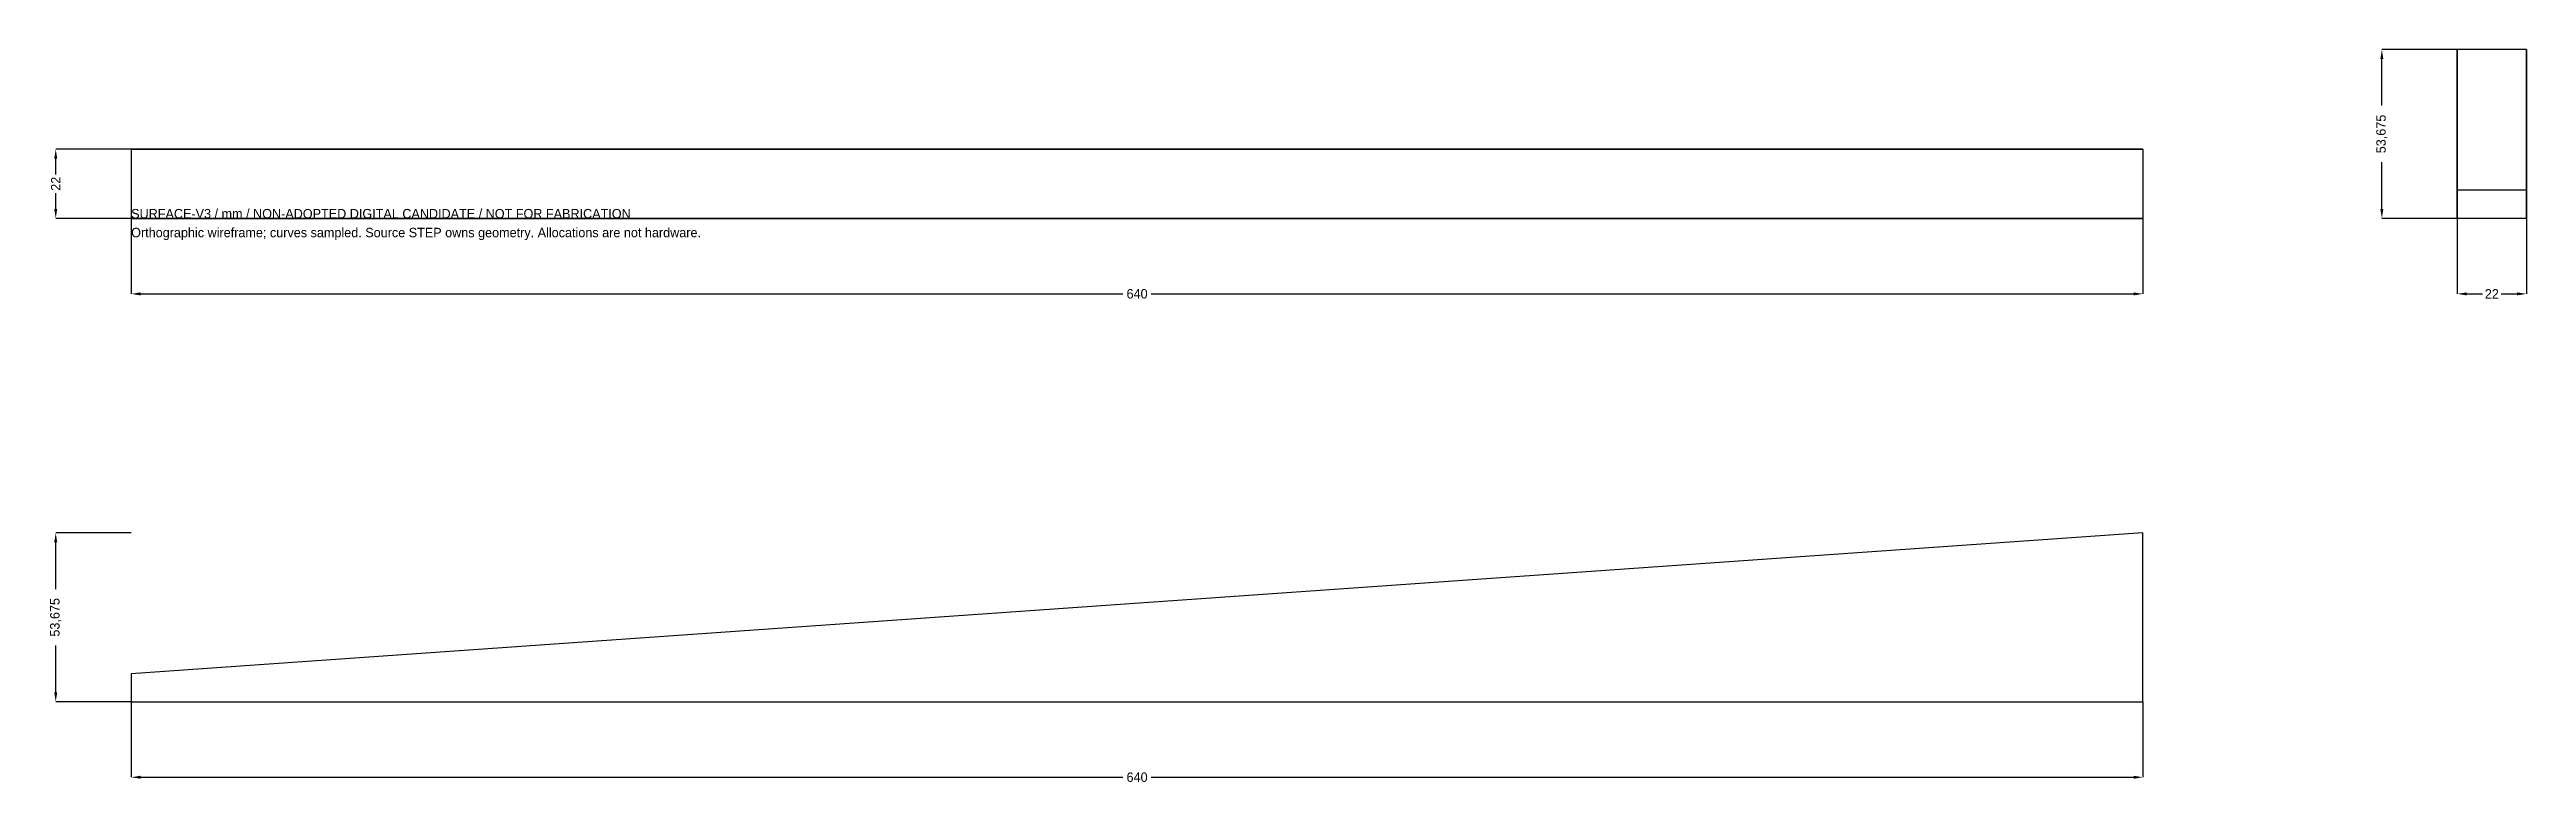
# Model space of a CAD drawing. Header units: millimetres. Extents: x -26 to 762, y -180 to 54.
import ezdxf

# ---------------------------------------------------------------- set-up
doc = ezdxf.new("R2010")
doc.units = ezdxf.units.MM
for name, color, linetype in [('DIMENSIONS', 7, 'Continuous'), ('NOTES', 7, 'Continuous'), ('XY', 7, 'Continuous'), ('XZ', 7, 'Continuous'), ('YZ', 7, 'Continuous')]:
    doc.layers.add(name, color=color, linetype=linetype)
doc.dimstyles.get("Standard").update_dxf_attribs({"dimtxt": 2.5, "dimasz": 2.5, "dimexe": 1.25, "dimexo": 0.625, "dimtad": 1, "dimcen": 2.5, "dimazin": 3, "dimtfac": 1, "dimtmove": 0, "dimatfit": 3})

# ---------------------------------------------------------------- blocks, each defined once
blk = doc.blocks.new('_CLOSEDFILLED')
at = {"color": 0, "linetype": 'BYBLOCK'}
blk.add_solid([(-1, 0.16), (0, 0), (-1, -0.16)], dxfattribs=at)
blk = doc.blocks.new('*D1')
for p, q in [((0, 0), (0, -24)), ((640, 0), (640, -24)), ((3, -24), (315.5, -24)), ((324.5, -24), (637, -24))]:
    blk.add_line(p, q)
at = {"layer": 'Defpoints'}
for p in [(0, 0), (640, 0), (0, -24)]:
    blk.add_point(p, dxfattribs=at)
at = {"layer": 'DIMENSIONS', "xscale": 3, "yscale": 3, "rotation": 180}
blk.add_blockref('_CLOSEDFILLED', (0, -24), dxfattribs=at)
at = {"layer": 'DIMENSIONS', "xscale": 3, "yscale": 3}
blk.add_blockref('_CLOSEDFILLED', (640, -24), dxfattribs=at)
at = {"layer": 'DIMENSIONS', "insert": (320, -24), "char_height": 3, "attachment_point": 5}
blk.add_mtext('640', dxfattribs=at)
blk = doc.blocks.new('*D2')
for p, q in [((0, 22), (-24, 22)), ((-24, 14), (-24, 19)), ((-24, 3), (-24, 8)), ((0, 0), (-24, 0))]:
    blk.add_line(p, q)
at = {"layer": 'Defpoints'}
for p in [(0, 22), (-24, 0), (0, 0)]:
    blk.add_point(p, dxfattribs=at)
at = {"layer": 'DIMENSIONS', "xscale": 3, "yscale": 3}
for p, rotation in [((-24, 22), 90), ((-24, 0), 270)]:
    blk.add_blockref('_CLOSEDFILLED', p, dxfattribs=dict(at, rotation=rotation))
at = {"layer": 'DIMENSIONS', "insert": (-24, 11), "char_height": 3, "attachment_point": 5, "rotation": 90}
blk.add_mtext('22', dxfattribs=at)
blk = doc.blocks.new('*D3')
for p, q in [((0, -153.68), (0, -177.68)), ((640, -153.68), (640, -177.68)), ((3, -177.68), (315.5, -177.68)), ((324.5, -177.68), (637, -177.68))]:
    blk.add_line(p, q)
at = {"layer": 'Defpoints'}
for p in [(0, -153.68), (640, -153.68), (0, -177.68)]:
    blk.add_point(p, dxfattribs=at)
at = {"layer": 'DIMENSIONS', "xscale": 3, "yscale": 3, "rotation": 180}
blk.add_blockref('_CLOSEDFILLED', (0, -177.68), dxfattribs=at)
at = {"layer": 'DIMENSIONS', "xscale": 3, "yscale": 3}
blk.add_blockref('_CLOSEDFILLED', (640, -177.68), dxfattribs=at)
at = {"layer": 'DIMENSIONS', "insert": (320, -177.68), "char_height": 3, "attachment_point": 5}
blk.add_mtext('640', dxfattribs=at)
blk = doc.blocks.new('*D4')
for p, q in [((0, -100), (-24, -100)), ((-24, -117.84), (-24, -103)), ((-24, -150.68), (-24, -135.84)), ((0, -153.68), (-24, -153.68))]:
    blk.add_line(p, q)
at = {"layer": 'Defpoints'}
for p in [(0, -100), (-24, -153.68), (0, -153.68)]:
    blk.add_point(p, dxfattribs=at)
at = {"layer": 'DIMENSIONS', "xscale": 3, "yscale": 3}
for p, rotation in [((-24, -100), 90), ((-24, -153.68), 270)]:
    blk.add_blockref('_CLOSEDFILLED', p, dxfattribs=dict(at, rotation=rotation))
at = {"layer": 'DIMENSIONS', "insert": (-24, -126.84), "char_height": 3, "attachment_point": 5, "rotation": 90}
blk.add_mtext('53,675', dxfattribs=at)
blk = doc.blocks.new('*D5')
for p, q in [((740, 0), (740, -24)), ((762, 0), (762, -24)), ((743, -24), (748, -24)), ((754, -24), (759, -24))]:
    blk.add_line(p, q)
at = {"layer": 'Defpoints'}
for p in [(740, 0), (762, 0), (740, -24)]:
    blk.add_point(p, dxfattribs=at)
at = {"layer": 'DIMENSIONS', "xscale": 3, "yscale": 3, "rotation": 180}
blk.add_blockref('_CLOSEDFILLED', (740, -24), dxfattribs=at)
at = {"layer": 'DIMENSIONS', "xscale": 3, "yscale": 3}
blk.add_blockref('_CLOSEDFILLED', (762, -24), dxfattribs=at)
at = {"layer": 'DIMENSIONS', "insert": (751, -24), "char_height": 3, "attachment_point": 5}
blk.add_mtext('22', dxfattribs=at)
blk = doc.blocks.new('*D6')
for p, q in [((740, 53.68), (716, 53.68)), ((716, 35.84), (716, 50.68)), ((716, 3), (716, 17.84)), ((740, 0), (716, 0))]:
    blk.add_line(p, q)
at = {"layer": 'Defpoints'}
for p in [(740, 53.68), (716, 0), (740, 0)]:
    blk.add_point(p, dxfattribs=at)
at = {"layer": 'DIMENSIONS', "xscale": 3, "yscale": 3}
for p, rotation in [((716, 53.68), 90), ((716, 0), 270)]:
    blk.add_blockref('_CLOSEDFILLED', p, dxfattribs=dict(at, rotation=rotation))
at = {"layer": 'DIMENSIONS', "insert": (716, 26.84), "char_height": 3, "attachment_point": 5, "rotation": 90}
blk.add_mtext('53,675', dxfattribs=at)

msp = doc.modelspace()

# ---------------------------------------------------------------- linework, layer by layer
at = {"layer": 'XY'}
for points in [[(0, 22), (0, 0)], [(0, 22), (640, 22)], [(0, 22), (0, 0)], [(640, 22), (0, 22)], [(640, 22), (640, 0)], [(640, 22), (640, 0)], [(0, 0), (640, 0)], [(640, 0), (0, 0)]]:
    msp.add_lwpolyline(points, dxfattribs=at)
at = {"layer": 'XZ'}
for points in [[(640, -100), (0, -144.7532)], [(640, -100), (0, -144.7532)], [(640, -153.6752), (640, -100)], [(640, -153.6752), (640, -100)], [(0, -144.7532), (0, -153.6752)], [(0, -144.7532), (0, -153.6752)], [(0, -153.6752), (640, -153.6752)], [(0, -153.6752), (640, -153.6752)]]:
    msp.add_lwpolyline(points, dxfattribs=at)
at = {"layer": 'YZ'}
for points in [[(762, 53.6752), (740, 53.6752)], [(740, 0), (740, 53.6752)], [(740, 53.6752), (740, 8.9221)], [(762, 0), (762, 53.6752)], [(762, 53.6752), (762, 8.9221)], [(762, 8.9221), (740, 8.9221)], [(740, 8.9221), (740, 0)], [(762, 8.9221), (762, 0)], [(762, 0), (740, 0)], [(762, 0), (740, 0)]]:
    msp.add_lwpolyline(points, dxfattribs=at)

# ---------------------------------------------------------------- texts
at = {"layer": 'NOTES'}
for s, p in [('SURFACE-V3 / mm / NON-ADOPTED DIGITAL CANDIDATE / NOT FOR FABRICATION', (0, 0)), ('Orthographic wireframe; curves sampled. Source STEP owns geometry. Allocations are not hardware.', (0, -6))]:
    msp.add_text(s, height=3, dxfattribs=at).set_placement(p)

# ---------------------------------------------------------------- dimensions: what is measured, and where the dimension line sits
at = {"layer": 'DIMENSIONS'}
for base, p1, p2, picture, middle in [((716, 0), (740, 0), (740, 53.6752), '*D6', (716, 26.8376)), ((-24, 0), (0, 0), (0, 22), '*D2', (-24, 11)), ((-24, -153.6752), (0, -153.6752), (0, -100), '*D4', (-24, -126.8376))]:
    dim = msp.add_linear_dim(base=base, p1=p1, p2=p2, angle=90, dimstyle='Standard', override={"dimtxt": 3, "dimasz": 3, "dimdec": 3}, dxfattribs=at)
    dim.commit()
    dim.dimension.update_dxf_attribs({"geometry": picture, "text_midpoint": middle})
for base, p1, p2, picture, middle in [((0, -24), (0, 0), (640, 0), '*D1', (320, -24)), ((740, -24), (740, 0), (762, 0), '*D5', (751, -24)), ((0, -177.6752), (0, -153.6752), (640, -153.6752), '*D3', (320, -177.6752))]:
    dim = msp.add_linear_dim(base=base, p1=p1, p2=p2, dimstyle='Standard', override={"dimtxt": 3, "dimasz": 3, "dimdec": 3}, dxfattribs=at)
    dim.commit()
    dim.dimension.update_dxf_attribs({"geometry": picture, "text_midpoint": middle})

doc.saveas('drawing.dxf')
